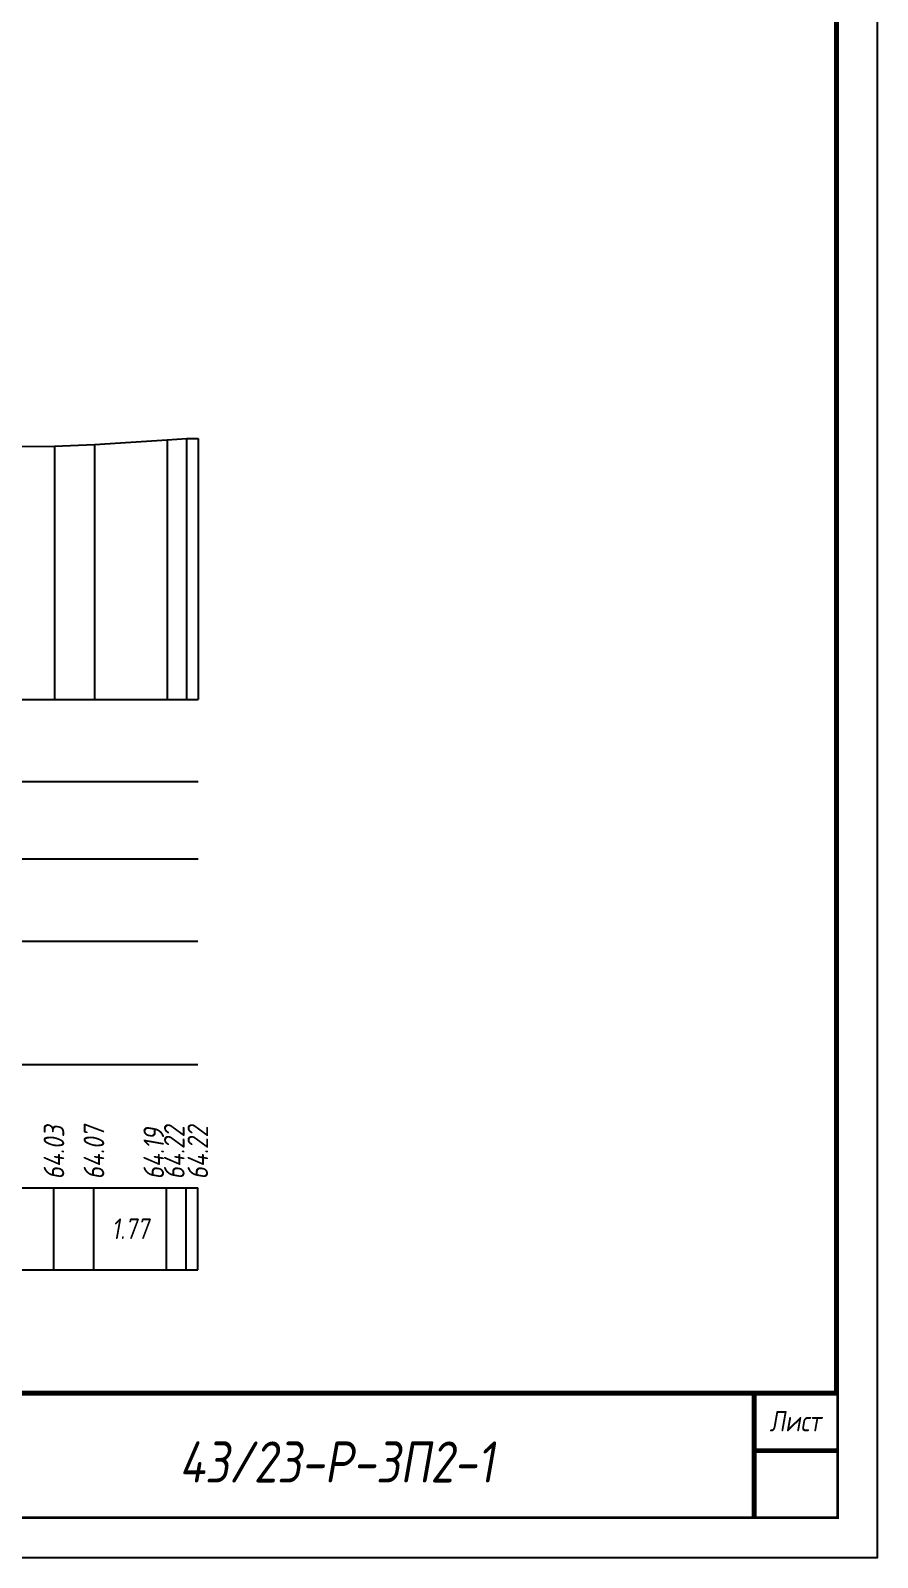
# Model space of a CAD drawing. Extents: x -717 to 1451, y -133302 to 233.
# Drawn here: x 286.9 to 389.9, y -131767.4 to -131581.6 of the extents above; entities that cross this region are included whole.
import ezdxf
from ezdxf.enums import TextEntityAlignment as Align

# ---------------------------------------------------------------- set-up
doc = ezdxf.new("R2010")
doc.units = 0
for name, color, linetype in [('Зарамочное оформление', 7, 'Continuous'), ('Код_510', 7, 'Continuous'), ('Таблица', 7, 'Continuous'), ('Черный поперечник', 3, 'Continuous')]:
    doc.layers.add(name, color=color, linetype=linetype)
doc.layers.add('Контур_2570', color=7, linetype='Continuous', true_color=0x80ff00)
doc.styles.add('М', font='romand.shx', dxfattribs={"width": 0.8, "oblique": 10, "height": 2.5})

msp = doc.modelspace()

# ---------------------------------------------------------------- linework, layer by layer
at = {"flags": 128}
msp.add_lwpolyline([(-30.054, -131767.421), (389.946, -131767.421), (389.946, -131470.421), (-30.054, -131470.421)], close=True, dxfattribs=at)
at = {"const_width": 0.6, "flags": 128}
msp.add_lwpolyline([(-10.054, -131762.421), (384.946, -131762.421), (384.946, -131475.421), (-10.054, -131475.421)], close=True, dxfattribs=at)
at = {"layer": 'Код_510'}
for p, q in [((289.731, -131732.421), (289.731, -131722.421)), ((294.6, -131732.421), (294.6, -131722.421)), ((303.432, -131732.421), (303.432, -131722.421)), ((305.818, -131732.421), (305.818, -131722.421)), ((307.235, -131732.421), (307.235, -131722.421))]:
    msp.add_line(p, q, dxfattribs=at)
at = {"layer": 'Контур_2570', "flags": 128}
msp.add_lwpolyline([(274.732, -131632.301), (289.786, -131632.197), (294.654, -131631.992), (303.487, -131631.405), (305.873, -131631.259), (307.29, -131631.262)], dxfattribs=at)
at = {"layer": 'Таблица'}
for p, q in [((80, -131663), (307.29, -131663)), ((80, -131673), (307.29, -131673)), ((80, -131682.421), (307.29, -131682.421)), ((79.946, -131692.421), (307.235, -131692.421)), ((79.946, -131707.421), (307.235, -131707.421)), ((79.946, -131722.421), (307.235, -131722.421)), ((79.946, -131732.421), (307.235, -131732.421))]:
    msp.add_line(p, q, dxfattribs=at)
at = {"layer": 'Черный поперечник', "color": 7}
for p, q in [((289.786, -131632.197), (289.786, -131663)), ((294.654, -131631.992), (294.654, -131663)), ((303.487, -131631.405), (303.487, -131663)), ((305.873, -131631.259), (305.873, -131663)), ((307.29, -131631.262), (307.29, -131663))]:
    msp.add_line(p, q, dxfattribs=at)
at = {"layer": 'Черный поперечник', "flags": 128}
msp.add_lwpolyline([(274.732, -131632.301), (289.786, -131632.197), (294.654, -131631.992), (303.487, -131631.405), (305.873, -131631.259), (307.29, -131631.262)], dxfattribs=at)

# ---------------------------------------------------------------- texts
at = {"linetype": 'Continuous', "style": 'М', "oblique": 10, "width": 0.8}
msp.add_text('430', height=2.5, dxfattribs=at).set_placement((380.312, -131758.509), align=Align.MIDDLE)
at = {"layer": 'Код_510', "style": 'М', "oblique": 10, "width": 0.8}
for s, p in [('64.07', (294.6, -131721.421)), ('64.03', (289.731, -131721.421)), ('64.19', (301.873, -131721.421)), ('64.22', (304.373, -131721.421)), ('64.22', (307.235, -131721.421))]:
    msp.add_text(s, height=2.5, rotation=90, dxfattribs=at).set_placement(p, align=Align.MIDDLE_LEFT)
msp.add_text('1.77', height=2.5, dxfattribs=at).set_placement((299.016, -131727.421), align=Align.MIDDLE_CENTER)

# ---------------------------------------------------------------- next in the draw order: wipeouts: each hides what was drawn before it
at = {"linetype": 'Continuous'}
msp.add_wipeout([(199.946, -131747.421), (384.946, -131747.421), (384.946, -131762.421), (199.946, -131762.421)], dxfattribs=at).dxf.layer = 'Зарамочное оформление'

# ---------------------------------------------------------------- next in the draw order: linework, layer by layer
at = {"layer": 'Зарамочное оформление', "linetype": 'Continuous', "lineweight": -3, "const_width": 0.6, "flags": 128}
for points in [[(199.946, -131762.421), (199.946, -131747.421), (384.946, -131747.421)], [(374.946, -131747.421), (374.946, -131762.421)], [(374.946, -131754.421), (384.946, -131754.421)]]:
    msp.add_lwpolyline(points, dxfattribs=at)

# ---------------------------------------------------------------- next in the draw order: texts
at = {"linetype": 'Continuous', "insert": (324.131, -131755.803), "char_height": 5, "width": 110, "attachment_point": 5, "style": 'М'}
msp.add_mtext('43/23-Р-ЗП2-1', dxfattribs=at)
at = {"layer": 'Зарамочное оформление', "linetype": 'Continuous', "style": 'М', "oblique": 10, "width": 0.8}
msp.add_text('Лист', height=2.5, dxfattribs=at).set_placement((379.946, -131750.828), align=Align.MIDDLE_CENTER)

doc.saveas('drawing.dxf')
